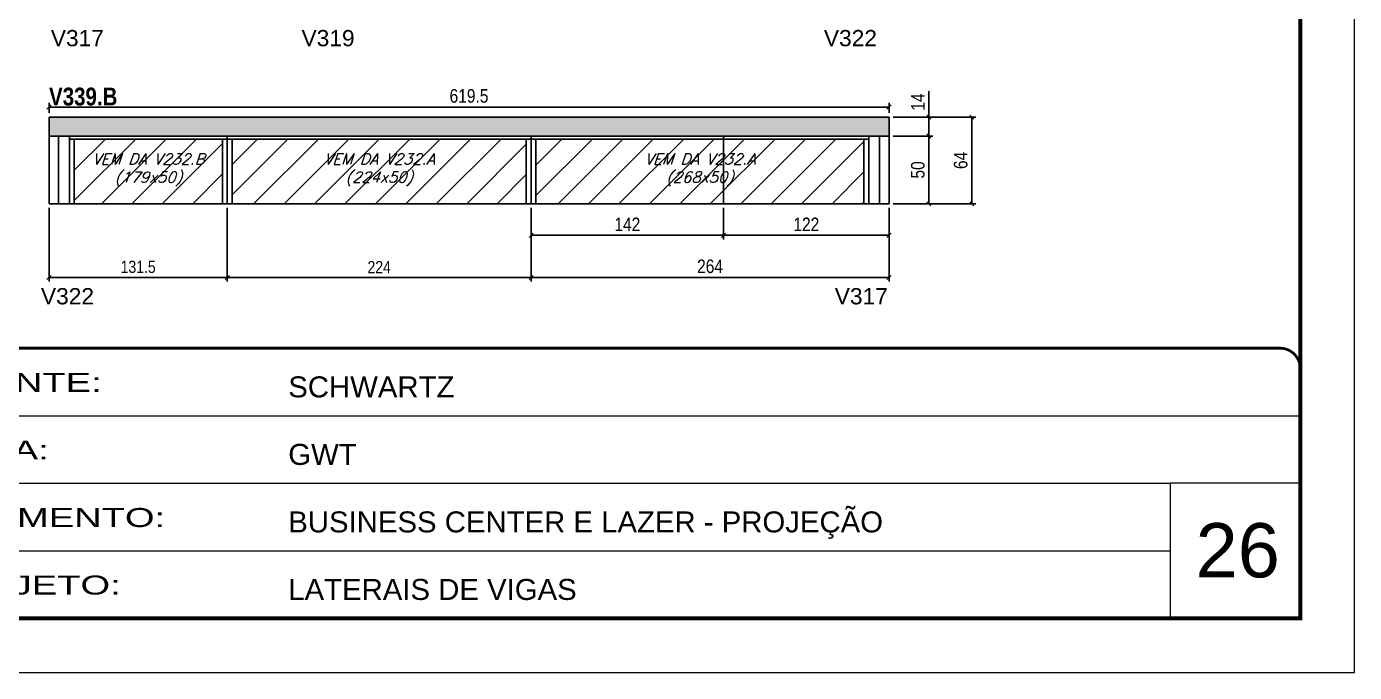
# Model space of a CAD drawing. Extents: x 13154 to 22413, y 1253 to 30260.
# Drawn here: x 15259 to 16238, y 21928 to 22404 of the extents above; entities that cross this region are included whole.
import ezdxf

# ---------------------------------------------------------------- set-up
doc = ezdxf.new("R2010")
doc.units = 0
doc.linetypes.add('CONTINUO', pattern=[0])
doc.linetypes.add('DASHED', pattern=[0.75, 0.5, -0.25])
for name, color, linetype in [('5', 5, 'Continuous'), ('COTA', 241, 'Continuous'), ('NOMENCLATURA', 7, 'Continuous'), ('Painéis', 200, 'Continuous'), ('SARR_2.2x7', 40, 'Continuous'), ('SARR_3.5x7', 81, 'Continuous'), ('texto', 7, 'Continuous')]:
    doc.layers.add(name, color=color, linetype=linetype)
for name, color, linetype, lineweight in [('CARIMBO', 255, 'Continuous', 9), ('Folhas', 255, 'Continuous', 9), ('Hachura', 251, 'Continuous', 9), ('SARRAFO DE PRESSAO', 251, 'DASHED', 9)]:
    doc.layers.add(name, color=color, linetype=linetype, lineweight=lineweight)
doc.styles.add('ARIAL', font='arial.ttf')
doc.styles.add('COTA TECNICA', font='techl___.ttf', dxfattribs={"height": 10})
doc.styles.add('COTA TECNICA-50', font='techl___.ttf', dxfattribs={"height": 9})
doc.styles.add('Romans', font='romans.shx')
doc.styles.get("Standard").update_dxf_attribs({"font": 'arial.ttf'})
doc.styles.add('TECNICA', font='techb___.ttf', dxfattribs={"height": 10})
doc.styles.add('Tecnologia', font='')
doc.styles.get('Tecnologia').set_extended_font_data('Forgotten Futurist')
doc.dimstyles.new('COTA PAINEL-50', dxfattribs={"dimtxt": 9, "dimasz": 3, "dimexe": 3, "dimexo": 3, "dimgap": 3, "dimtad": 1, "dimdec": 1, "dimzin": 12, "dimdsep": 46, "dimtxsty": 'COTA TECNICA-50', "dimblk1": 'OBLIQUE', "dimblk2": 'OBLIQUE', "dimsah": 1, "dimcen": 0.9, "dimclrd": 4, "dimclre": 4, "dimclrt": 240, "dimadec": 1, "dimazin": 3, "dimtfac": 1, "dimtdec": 1, "dimtmove": 0, "dimatfit": 3, "dimfxl": 1, "dimtolj": 1, "dimtzin": 12, "dimarcsym": 0})
doc.dimstyles.new('PAINEL', dxfattribs={"dimtxt": 10, "dimasz": 3, "dimexe": 3, "dimexo": 3, "dimgap": 3, "dimtad": 1, "dimdec": 1, "dimzin": 12, "dimdsep": 46, "dimtxsty": 'COTA TECNICA', "dimblk1": 'OBLIQUE', "dimblk2": 'OBLIQUE', "dimsah": 1, "dimcen": 0.9, "dimclrd": 4, "dimclre": 4, "dimclrt": 240, "dimadec": 1, "dimazin": 3, "dimtfac": 1, "dimtdec": 1, "dimtmove": 0, "dimatfit": 3, "dimfxl": 1, "dimtolj": 1, "dimtzin": 12, "dimarcsym": 0})

# ---------------------------------------------------------------- blocks, each defined once
blk = doc.blocks.new('9999999999')
at = {"color": 30, "linetype": 'CONTINUO'}
for p, q in [((98564.56, 34379.64), (99583.98, 34379.64)), ((98564.56, 34329.83), (99487.98, 34329.83)), ((99583.98, 34329.83), (99487.98, 34329.83)), ((99487.98, 34329.83), (99487.98, 34230.21)), ((98564.56, 34280.02), (99487.98, 34280.02))]:
    blk.add_line(p, q, dxfattribs=at)
at = {"color": 30, "linetype": 'CONTINUO', "const_width": 2}
blk.add_lwpolyline([(99583.98, 34230.21), (99583.98, 34414.45, 0.414214), (99568.98, 34429.45), (98228.98, 34429.45, 0.414214), (98213.98, 34414.45), (98213.98, 34245.21, 0.414214), (98228.98, 34230.21), (99583.98, 34230.21)], format="xyb", dxfattribs=at)
at = {"layer": 'Folhas'}
blk.add_lwpolyline([(98138.98, 34190.21), (99623.98, 34190.21), (99623.98, 35240.21), (98138.98, 35240.21)], close=True, dxfattribs=at)
at = {"layer": 'Folhas', "color": 30, "const_width": 3}
blk.add_lwpolyline([(98213.98, 34230.21), (99583.98, 34230.21), (99583.98, 35200.21), (98213.98, 35200.21)], close=True, dxfattribs=at)
at = {"color": 7, "linetype": 'Continuous', "ltscale": 5, "style": 'ARIAL'}
for s, height, p in [('SCHWARTZ', 15.483, (98837.68, 34393.13)), ('GWT', 15.483, (98837.68, 34343.32)), ('BUSINESS CENTER E LAZER - PROJEÇÃO', 15.4829, (98837.68, 34293.51)), ('LATERAIS DE VIGAS', 15.4829, (98837.68, 34243.7))]:
    blk.add_text(s, height=height, dxfattribs=at).set_placement(p)
at = {"layer": 'Folhas', "color": 7, "style": 'Tecnologia', "width": 1.5}
for s, p in [('CLIENTE:', (98573.65, 34397.17)), ('OBRA:', (98573.65, 34347.31)), ('PAVIMENTO:', (98573.65, 34297.5)), ('PROJETO:', (98573.65, 34247.69))]:
    blk.add_text(s, height=14, dxfattribs=at).set_placement(p)
blk = doc.blocks.new('_Oblique')
at = {"color": 0, "linetype": 'ByBlock', "lineweight": -2}
blk.add_line((-0.5, -0.5), (0.5, 0.5), dxfattribs=at)
blk = doc.blocks.new('*D41')
at = {"layer": 'COTA', "color": 4, "linetype": 'ByBlock', "lineweight": -2, "transparency": 16777216}
for p, q in [((15406.63, 22270.47), (15406.63, 22216.18)), ((15630.63, 22270.47), (15630.63, 22216.18)), ((15630.63, 22219.18), (15406.63, 22219.18))]:
    blk.add_line(p, q, dxfattribs=at)
at = {"layer": 'Defpoints', "color": 0, "linetype": 'ByBlock', "transparency": 16777216}
for p in [(15406.63, 22273.47), (15630.63, 22273.47), (15406.63, 22219.18)]:
    blk.add_point(p, dxfattribs=at)
at = {"layer": 'COTA', "color": 4, "linetype": 'ByBlock', "lineweight": -2, "transparency": 16777216, "xscale": 3, "yscale": 3, "zscale": 3, "rotation": 180}
blk.add_blockref('_Oblique', (15406.63, 22219.18), dxfattribs=at)
at = {"layer": 'COTA', "color": 4, "linetype": 'ByBlock', "lineweight": -2, "transparency": 16777216, "xscale": 3, "yscale": 3, "zscale": 3}
blk.add_blockref('_Oblique', (15630.63, 22219.18), dxfattribs=at)
at = {"layer": 'COTA', "color": 240, "linetype": 'ByBlock', "transparency": 16777216, "insert": (15518.63, 22226.75), "char_height": 9, "attachment_point": 5, "style": 'COTA TECNICA-50'}
blk.add_mtext('\\A1;224', dxfattribs=at)
blk = doc.blocks.new('*D737')
at = {"layer": 'COTA', "color": 4, "linetype": 'ByBlock', "lineweight": -2, "transparency": 16777216}
for p, q in [((15275.13, 22270.47), (15275.13, 22216.18)), ((15406.63, 22270.47), (15406.63, 22216.18)), ((15406.63, 22219.18), (15275.13, 22219.18))]:
    blk.add_line(p, q, dxfattribs=at)
at = {"layer": 'Defpoints', "color": 0, "linetype": 'ByBlock', "transparency": 16777216}
for p in [(15275.13, 22273.47), (15406.63, 22273.47), (15275.13, 22219.18)]:
    blk.add_point(p, dxfattribs=at)
at = {"layer": 'COTA', "color": 4, "linetype": 'ByBlock', "lineweight": -2, "transparency": 16777216, "xscale": 3, "yscale": 3, "zscale": 3, "rotation": 180}
blk.add_blockref('_Oblique', (15275.13, 22219.18), dxfattribs=at)
at = {"layer": 'COTA', "color": 4, "linetype": 'ByBlock', "lineweight": -2, "transparency": 16777216, "xscale": 3, "yscale": 3, "zscale": 3}
blk.add_blockref('_Oblique', (15406.63, 22219.18), dxfattribs=at)
at = {"layer": 'COTA', "color": 240, "linetype": 'ByBlock', "transparency": 16777216, "insert": (15340.88, 22226.88), "char_height": 9, "attachment_point": 5, "style": 'COTA TECNICA-50'}
blk.add_mtext('\\A1;131.5', dxfattribs=at)
blk = doc.blocks.new('*D738')
at = {"layer": 'COTA', "color": 4, "linetype": 'ByBlock', "lineweight": -2, "transparency": 16777216}
for p, q in [((15630.63, 22270.47), (15630.63, 22216.18)), ((15894.63, 22270.47), (15894.63, 22216.18)), ((15630.63, 22219.18), (15894.63, 22219.18))]:
    blk.add_line(p, q, dxfattribs=at)
at = {"layer": 'Defpoints', "color": 0, "linetype": 'ByBlock', "transparency": 16777216}
for p in [(15630.63, 22273.47), (15894.63, 22273.47), (15894.63, 22219.18)]:
    blk.add_point(p, dxfattribs=at)
at = {"layer": 'COTA', "color": 4, "linetype": 'ByBlock', "lineweight": -2, "transparency": 16777216, "xscale": 3, "yscale": 3, "zscale": 3, "rotation": 180}
blk.add_blockref('_Oblique', (15630.63, 22219.18), dxfattribs=at)
at = {"layer": 'COTA', "color": 4, "linetype": 'ByBlock', "lineweight": -2, "transparency": 16777216, "xscale": 3, "yscale": 3, "zscale": 3}
blk.add_blockref('_Oblique', (15894.63, 22219.18), dxfattribs=at)
at = {"layer": 'COTA', "color": 240, "linetype": 'ByBlock', "transparency": 16777216, "insert": (15762.63, 22227.29), "char_height": 10, "attachment_point": 5, "style": 'COTA TECNICA'}
blk.add_mtext('\\A1;264', dxfattribs=at)
blk = doc.blocks.new('*D739')
at = {"layer": 'COTA', "color": 4, "linetype": 'ByBlock', "lineweight": -2, "transparency": 16777216}
for p, q in [((15897.63, 22337.47), (15958.62, 22337.47)), ((15955.62, 22273.47), (15955.62, 22337.47)), ((15897.63, 22273.47), (15958.62, 22273.47))]:
    blk.add_line(p, q, dxfattribs=at)
at = {"layer": 'Defpoints', "color": 0, "linetype": 'ByBlock', "transparency": 16777216}
for p in [(15894.63, 22337.47), (15955.62, 22337.47), (15894.63, 22273.47)]:
    blk.add_point(p, dxfattribs=at)
at = {"layer": 'COTA', "color": 4, "linetype": 'ByBlock', "lineweight": -2, "transparency": 16777216, "xscale": 3, "yscale": 3, "zscale": 3}
for p, rotation in [((15955.62, 22337.47), 90), ((15955.62, 22273.47), 270)]:
    blk.add_blockref('_Oblique', p, dxfattribs=dict(at, rotation=rotation))
at = {"layer": 'COTA', "color": 240, "linetype": 'ByBlock', "transparency": 16777216, "insert": (15947.51, 22305.47), "char_height": 10, "attachment_point": 5, "rotation": 90, "style": 'COTA TECNICA'}
blk.add_mtext('\\A1;64', dxfattribs=at)
blk = doc.blocks.new('*D740')
at = {"layer": 'COTA', "color": 4, "linetype": 'ByBlock', "lineweight": -2, "transparency": 16777216}
for p, q in [((15897.63, 22323.47), (15927.02, 22323.47)), ((15924.02, 22273.47), (15924.02, 22323.47)), ((15897.63, 22273.47), (15927.02, 22273.47))]:
    blk.add_line(p, q, dxfattribs=at)
at = {"layer": 'Defpoints', "color": 0, "linetype": 'ByBlock', "transparency": 16777216}
for p in [(15894.63, 22323.47), (15924.02, 22323.47), (15894.63, 22273.47)]:
    blk.add_point(p, dxfattribs=at)
at = {"layer": 'COTA', "color": 4, "linetype": 'ByBlock', "lineweight": -2, "transparency": 16777216, "xscale": 3, "yscale": 3, "zscale": 3}
for p, rotation in [((15924.02, 22323.47), 90), ((15924.02, 22273.47), 270)]:
    blk.add_blockref('_Oblique', p, dxfattribs=dict(at, rotation=rotation))
at = {"layer": 'COTA', "color": 240, "linetype": 'ByBlock', "transparency": 16777216, "insert": (15915.91, 22298.47), "char_height": 10, "attachment_point": 5, "rotation": 90, "style": 'COTA TECNICA'}
blk.add_mtext('\\A1;50', dxfattribs=at)
blk = doc.blocks.new('*D741')
at = {"layer": 'COTA', "color": 4, "linetype": 'ByBlock', "lineweight": -2, "transparency": 16777216}
for p, q in [((15924.02, 22337.47), (15924.02, 22356.59)), ((15897.63, 22337.47), (15927.02, 22337.47)), ((15924.02, 22323.47), (15924.02, 22337.47)), ((15897.63, 22323.47), (15927.02, 22323.47))]:
    blk.add_line(p, q, dxfattribs=at)
at = {"layer": 'Defpoints', "color": 0, "linetype": 'ByBlock', "transparency": 16777216}
for p in [(15894.63, 22337.47), (15924.02, 22337.47), (15894.63, 22323.47)]:
    blk.add_point(p, dxfattribs=at)
at = {"layer": 'COTA', "color": 4, "linetype": 'ByBlock', "lineweight": -2, "transparency": 16777216, "xscale": 3, "yscale": 3, "zscale": 3}
for p, rotation in [((15924.02, 22337.47), 90), ((15924.02, 22323.47), 270)]:
    blk.add_blockref('_Oblique', p, dxfattribs=dict(at, rotation=rotation))
at = {"layer": 'COTA', "color": 240, "linetype": 'ByBlock', "transparency": 16777216, "insert": (15915.95, 22348.53), "char_height": 10, "attachment_point": 5, "rotation": 90, "style": 'COTA TECNICA'}
blk.add_mtext('\\A1;14', dxfattribs=at)
blk = doc.blocks.new('*D3282')
at = {"layer": 'COTA', "color": 4, "lineweight": -2, "transparency": 16777216}
for p, q in [((15630.63, 22270.47), (15630.63, 22247.22)), ((15772.63, 22270.47), (15772.63, 22247.22)), ((15630.63, 22250.22), (15772.63, 22250.22))]:
    blk.add_line(p, q, dxfattribs=at)
at = {"layer": 'Defpoints', "color": 0, "transparency": 16777216}
for p in [(15630.63, 22273.47), (15772.63, 22273.47), (15772.63, 22250.22)]:
    blk.add_point(p, dxfattribs=at)
at = {"layer": 'COTA', "color": 4, "lineweight": -2, "transparency": 16777216, "xscale": 3, "yscale": 3, "zscale": 3, "rotation": 180}
blk.add_blockref('_Oblique', (15630.63, 22250.22), dxfattribs=at)
at = {"layer": 'COTA', "color": 4, "lineweight": -2, "transparency": 16777216, "xscale": 3, "yscale": 3, "zscale": 3}
blk.add_blockref('_Oblique', (15772.63, 22250.22), dxfattribs=at)
at = {"layer": 'COTA', "color": 240, "transparency": 16777216, "insert": (15701.63, 22258.29), "char_height": 10, "attachment_point": 5, "style": 'COTA TECNICA'}
blk.add_mtext('\\A1;142', dxfattribs=at)
blk = doc.blocks.new('*D3283')
at = {"layer": 'COTA', "color": 4, "lineweight": -2, "transparency": 16777216}
for p, q in [((15772.63, 22270.47), (15772.63, 22247.22)), ((15894.63, 22270.47), (15894.63, 22247.22)), ((15772.63, 22250.22), (15894.63, 22250.22))]:
    blk.add_line(p, q, dxfattribs=at)
at = {"layer": 'Defpoints', "color": 0, "transparency": 16777216}
for p in [(15772.63, 22273.47), (15894.63, 22273.47), (15894.63, 22250.22)]:
    blk.add_point(p, dxfattribs=at)
at = {"layer": 'COTA', "color": 4, "lineweight": -2, "transparency": 16777216, "xscale": 3, "yscale": 3, "zscale": 3, "rotation": 180}
blk.add_blockref('_Oblique', (15772.63, 22250.22), dxfattribs=at)
at = {"layer": 'COTA', "color": 4, "lineweight": -2, "transparency": 16777216, "xscale": 3, "yscale": 3, "zscale": 3}
blk.add_blockref('_Oblique', (15894.63, 22250.22), dxfattribs=at)
at = {"layer": 'COTA', "color": 240, "transparency": 16777216, "insert": (15833.63, 22258.28), "char_height": 10, "attachment_point": 5, "style": 'COTA TECNICA'}
blk.add_mtext('\\A1;122', dxfattribs=at)
blk = doc.blocks.new('*D3287')
at = {"layer": 'COTA', "color": 4, "lineweight": -2, "transparency": 16777216}
for p, q in [((15275.13, 22340.47), (15275.13, 22347.86)), ((15275.13, 22344.86), (15894.63, 22344.86)), ((15894.63, 22340.47), (15894.63, 22347.86))]:
    blk.add_line(p, q, dxfattribs=at)
at = {"layer": 'Defpoints', "color": 0, "transparency": 16777216}
for p in [(15894.63, 22344.86), (15275.13, 22337.47), (15894.63, 22337.47)]:
    blk.add_point(p, dxfattribs=at)
at = {"layer": 'COTA', "color": 4, "lineweight": -2, "transparency": 16777216, "xscale": 3, "yscale": 3, "zscale": 3, "rotation": 180}
blk.add_blockref('_Oblique', (15275.13, 22344.86), dxfattribs=at)
at = {"layer": 'COTA', "color": 4, "lineweight": -2, "transparency": 16777216, "xscale": 3, "yscale": 3, "zscale": 3}
blk.add_blockref('_Oblique', (15894.63, 22344.86), dxfattribs=at)
at = {"layer": 'COTA', "color": 240, "transparency": 16777216, "insert": (15584.88, 22353), "char_height": 10, "attachment_point": 5, "style": 'COTA TECNICA'}
blk.add_mtext('\\A1;619.5', dxfattribs=at)

msp = doc.modelspace()

# ---------------------------------------------------------------- hatches: boundary and pattern name
at = {"layer": 'COTA', "linetype": 'ByBlock'}
h = msp.add_hatch(dxfattribs=at)
h.set_pattern_fill('AR-CONC', color=256, scale=0.03)
h.set_pattern_definition([(50, (-115896.8944, -6759.8295), (5.46554007, -0.47817257), [0.5715, -6.2865]), (355, (-115896.8944, -6759.8295), (-1.05730264, 5.73170536), [0.4572, -5.02921753]), (100.4514447, (-115896.439, -6759.8694), (4.40823741, 5.25353256), [0.48570026, -5.34270734]), (46.1842, (-115896.8944, -6758.3055), (8.13237123, -1.26126984), [0.85725, -9.42975]), (96.6355576, (-115896.217, -6758.411), (7.122124, 7.42278374), [0.7285507, -8.01406824]), (351.184151, (-115896.894, -6758.3055), (7.122124, 7.42278374), [0.685799, -7.54379196]), (21, (-115896.1324, -6758.6865), (4.54843174, -3.06795595), [0.5715, -6.2865]), (326, (-115896.1324, -6758.6865), (1.85406085, 5.52563898), [0.4572, -5.0292]), (71.451445, (-115895.7534, -6758.942), (6.40249258, 2.45768307), [0.48570026, -5.34269813]), (37.5, (-115896.8944, -6759.8295), (0.092658098, 2.536651166), [0, -4.96824, 0, -5.1054, 0, -5.04825]), (7.5, (-115896.8944, -6759.8295), (2.004589875, 3.005417245), [0, -2.91084, 0, -4.85394, 0, -1.92405]), (327.5, (-115898.5937, -6759.8295), (4.067717855, -0.17186232), [0, -1.905, 0, -5.9436, 0, -7.8867]), (317.5, (-115899.3557, -6759.8295), (4.44387544, 0.76279473), [0, -2.4765, 0, -3.94716, 0, -5.6007])])
h.paths.add_polyline_path([(15275.13, 22337.47), (15275.13, 22323.47), (15894.63, 22323.47), (15894.63, 22337.47)])
at = {"layer": 'Hachura', "linetype": 'ByBlock'}
h = msp.add_hatch(dxfattribs=at)
h.set_pattern_fill('ANSI31', color=256, scale=5)
h.paths.add_polyline_path([(15403.13, 22321.27), (15293.63, 22321.27), (15293.63, 22273.47), (15403.13, 22273.47)])
h.paths.add_polyline_path([(15627.13, 22273.47), (15627.13, 22321.27), (15410.13, 22321.27), (15410.13, 22273.47)])
h.paths.add_polyline_path([(15772.63, 22273.47), (15772.63, 22321.27), (15634.13, 22321.27), (15634.13, 22273.47)])
h.paths.add_polyline_path([(15772.63, 22321.27), (15772.63, 22273.47), (15876.13, 22273.47), (15876.13, 22321.27)])

# ---------------------------------------------------------------- linework, layer by layer
at = {"layer": 'COTA', "linetype": 'ByBlock'}
for p, q in [((15894.63, 22337.47), (15275.13, 22337.47)), ((15275.13, 22337.47), (15275.13, 22323.47)), ((15894.63, 22323.47), (15894.63, 22337.47)), ((15879.63, 22323.47), (15879.63, 22273.47))]:
    msp.add_line(p, q, dxfattribs=at)
at = {"layer": 'Painéis', "linetype": 'Continuous'}
for p, q in [((15275.13, 22323.47), (15275.13, 22273.47)), ((15894.63, 22323.47), (15275.13, 22323.47)), ((15406.63, 22273.47), (15406.63, 22323.47)), ((15630.63, 22273.47), (15630.63, 22323.47)), ((15772.63, 22273.47), (15772.63, 22323.47)), ((15894.63, 22273.47), (15894.63, 22323.47)), ((15275.13, 22273.47), (15894.63, 22273.47))]:
    msp.add_line(p, q, dxfattribs=at)
at = {"layer": 'SARR_2.2x7', "linetype": 'Continuous'}
for p, q in [((15282.13, 22323.47), (15282.13, 22273.47)), ((15406.63, 22321.27), (15290.13, 22321.27)), ((15630.63, 22321.27), (15406.63, 22321.27)), ((15879.63, 22321.27), (15630.63, 22321.27)), ((15887.63, 22273.47), (15887.63, 22323.47))]:
    msp.add_line(p, q, dxfattribs=at)
at = {"layer": 'SARR_3.5x7'}
for p, q in [((15290.13, 22323.47), (15290.13, 22273.47)), ((15293.63, 22321.27), (15293.63, 22273.47)), ((15403.13, 22321.27), (15403.13, 22273.47)), ((15410.13, 22321.27), (15410.13, 22273.47)), ((15627.13, 22321.27), (15627.13, 22273.47)), ((15634.13, 22321.27), (15634.13, 22273.47)), ((15876.13, 22321.27), (15876.13, 22273.47))]:
    msp.add_line(p, q, dxfattribs=at)

# ---------------------------------------------------------------- block references
at = {"layer": 'SARRAFO DE PRESSAO', "color": 6, "linetype": 'ByBlock'}
msp.add_blockref('9999999999', (-83386.1, -12262.48), dxfattribs=at)

# ---------------------------------------------------------------- texts
at = {"layer": '5', "linetype": 'Continuous'}
for s, rotation, p in [('V317', 0.00004, (15276.47, 22389.69)), ('V319', 359.99996, (15461.36, 22389.69)), ('V322', 359.99996, (15846.6, 22389.69)), ('V322', 359.99996, (15269.18, 22199.29)), ('V317', 359.99996, (15854.63, 22199.29))]:
    msp.add_text(s, height=12, rotation=rotation, dxfattribs=at).set_placement(p)
at = {"layer": 'CARIMBO', "style": 'ARIAL'}
msp.add_text('26', height=40, dxfattribs=at).set_placement((16120.74, 21997.87))
at = {"layer": 'NOMENCLATURA', "style": 'TECNICA'}
msp.add_text('V339.B', height=13.2, dxfattribs=at).set_placement((15275.13, 22345.99))
at = {"layer": 'texto', "color": 2, "char_height": 8, "attachment_point": 5, "style": 'Romans'}
for s, insert in [('{\\Q19;\\C256;VEM DA V232.B\\P(179x50)}', (15348.38, 22298.47)), ('{\\Q19;\\C256;VEM DA V232.A\\P(224x50)}', (15518.63, 22298.47)), ('{\\Q19;\\C256;VEM DA V232.A\\P(268x50)}', (15755.13, 22298.47))]:
    msp.add_mtext(s, dxfattribs=dict(at, insert=insert))

# ---------------------------------------------------------------- dimensions: what is measured, and where the dimension line sits
at = {"layer": 'COTA'}
for base, p1, p2, picture, middle in [((15894.63, 22344.86), (15275.13, 22337.47), (15894.63, 22337.47), '*D3287', (15584.88, 22353)), ((15772.63, 22250.22), (15630.63, 22273.47), (15772.63, 22273.47), '*D3282', (15701.63, 22258.29))]:
    dim = msp.add_linear_dim(base=base, p1=p1, p2=p2, dimstyle='PAINEL', dxfattribs=at)
    dim.commit()
    dim.dimension.update_dxf_attribs({"geometry": picture, "text_midpoint": middle})
at = {"layer": 'COTA', "linetype": 'ByBlock'}
for base, p1, p2, picture, middle in [((15924.02, 22337.47), (15894.63, 22323.47), (15894.63, 22337.47), '*D741', (15915.95, 22348.53)), ((15955.62, 22337.47), (15894.63, 22273.47), (15894.63, 22337.47), '*D739', (15947.51, 22305.47)), ((15924.02, 22323.47), (15894.63, 22273.47), (15894.63, 22323.47), '*D740', (15915.91, 22298.47))]:
    dim = msp.add_linear_dim(base=base, p1=p1, p2=p2, angle=90, dimstyle='PAINEL', dxfattribs=at)
    dim.commit()
    dim.dimension.update_dxf_attribs({"geometry": picture, "text_midpoint": middle})
dim = msp.add_linear_dim(base=(15275.13, 22219.18), p1=(15406.63, 22273.47), p2=(15275.13, 22273.47), angle=180, dimstyle='COTA PAINEL-50', override={"dimarcsym": 1}, dxfattribs=at)
dim.commit()
dim.dimension.update_dxf_attribs({"geometry": '*D737', "text_midpoint": (15340.88, 22226.88)})
dim = msp.add_linear_dim(base=(15406.63, 22219.18), p1=(15630.63, 22273.47), p2=(15406.63, 22273.47), dimstyle='COTA PAINEL-50', override={"dimarcsym": 1}, dxfattribs=at)
dim.commit()
dim.dimension.update_dxf_attribs({"geometry": '*D41', "text_midpoint": (15518.63, 22226.75)})
dim = msp.add_linear_dim(base=(15894.63, 22219.18), p1=(15630.63, 22273.47), p2=(15894.63, 22273.47), dimstyle='PAINEL', dxfattribs=at)
dim.commit()
dim.dimension.update_dxf_attribs({"geometry": '*D738', "text_midpoint": (15762.63, 22227.29)})
at = {"layer": 'COTA'}
dim = msp.add_linear_dim(base=(15894.63, 22250.22), p1=(15772.63, 22273.47), p2=(15894.63, 22273.47), dimstyle='PAINEL', override={"dimtmove": 1}, dxfattribs=at)
dim.commit()
dim.dimension.update_dxf_attribs({"geometry": '*D3283', "text_midpoint": (15833.63, 22258.28)})

doc.saveas('drawing.dxf')
